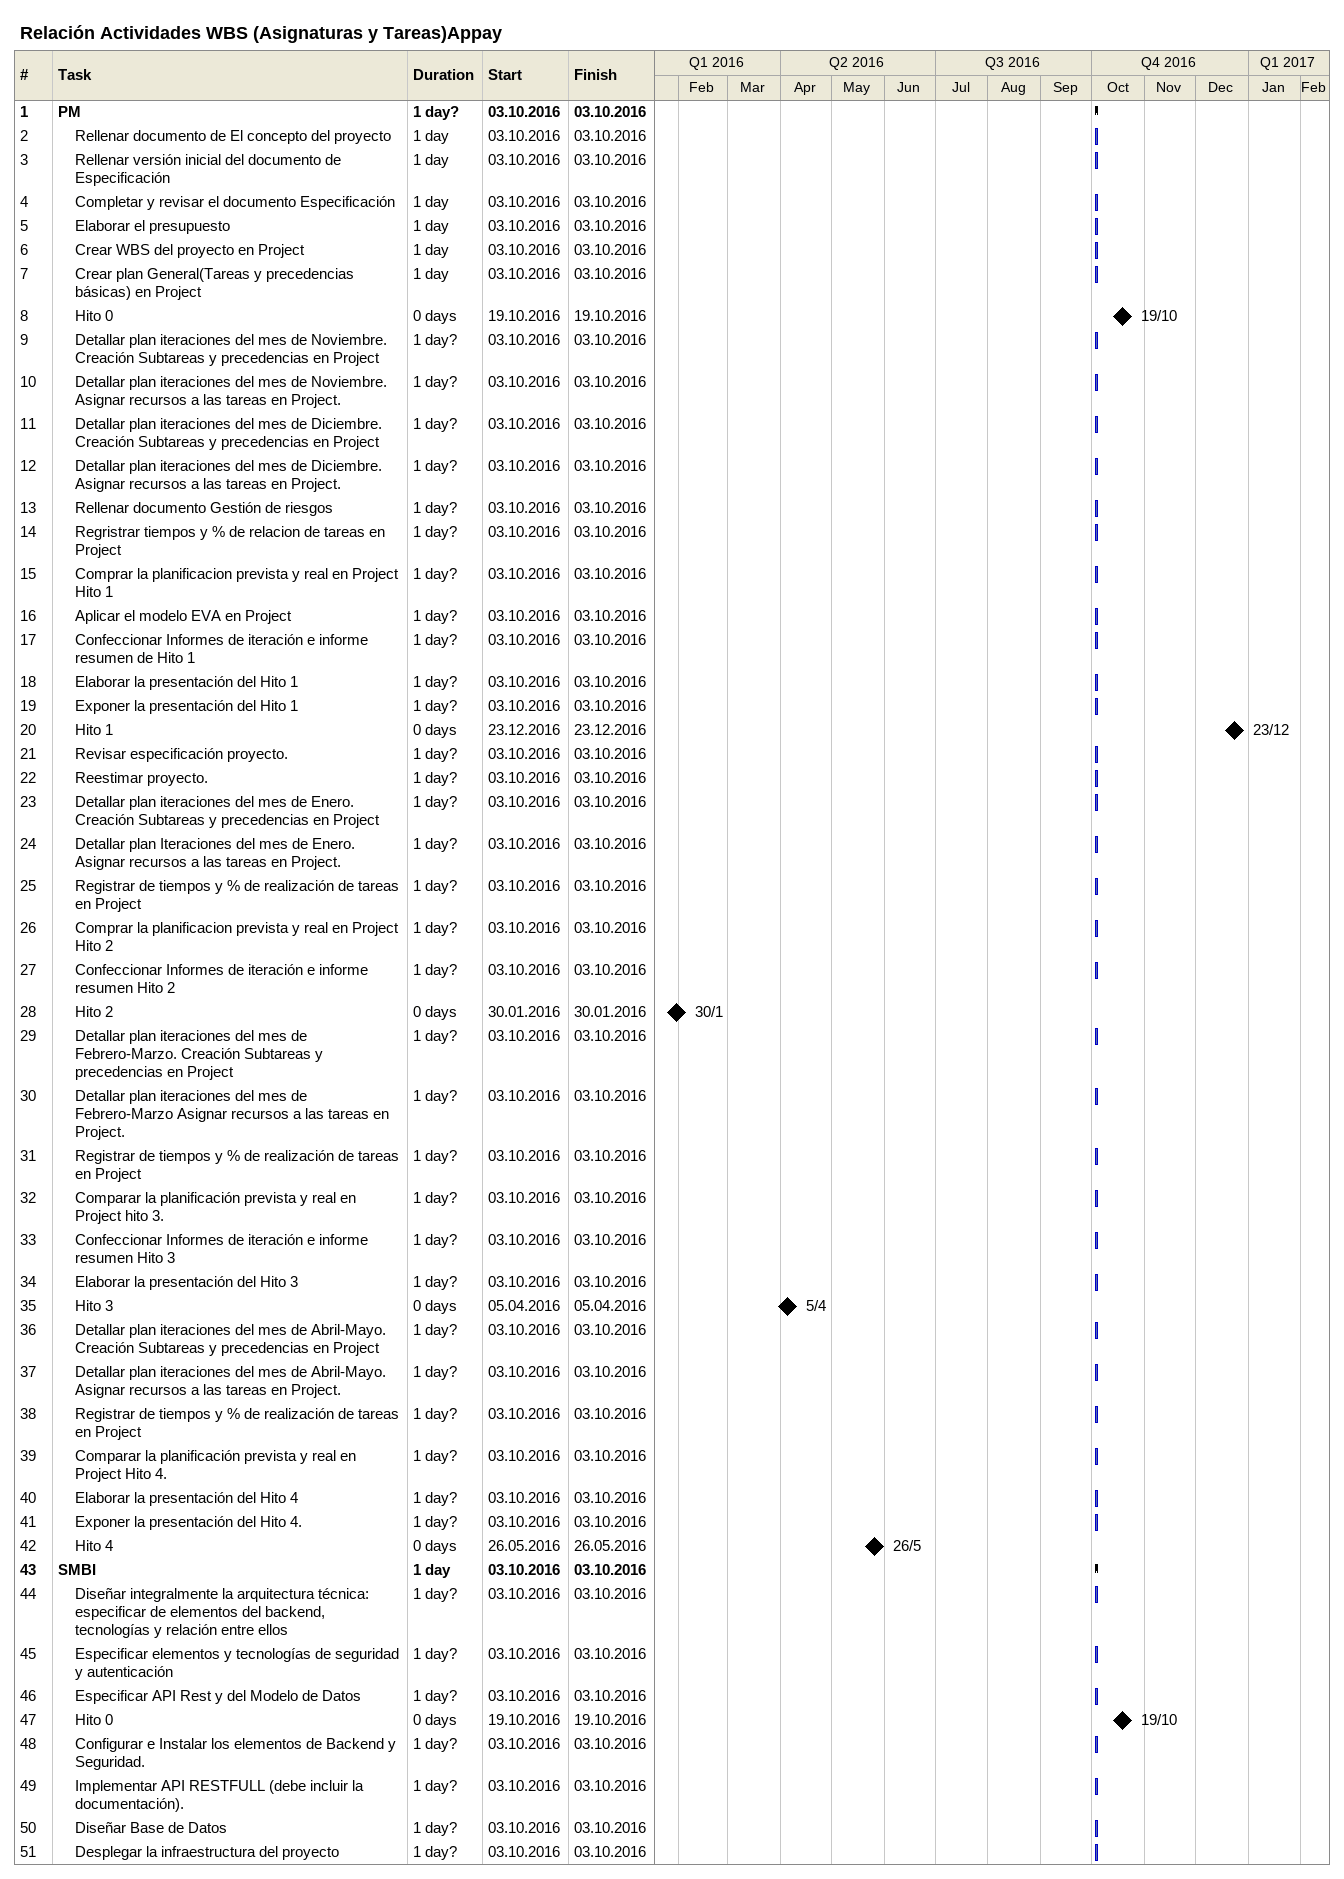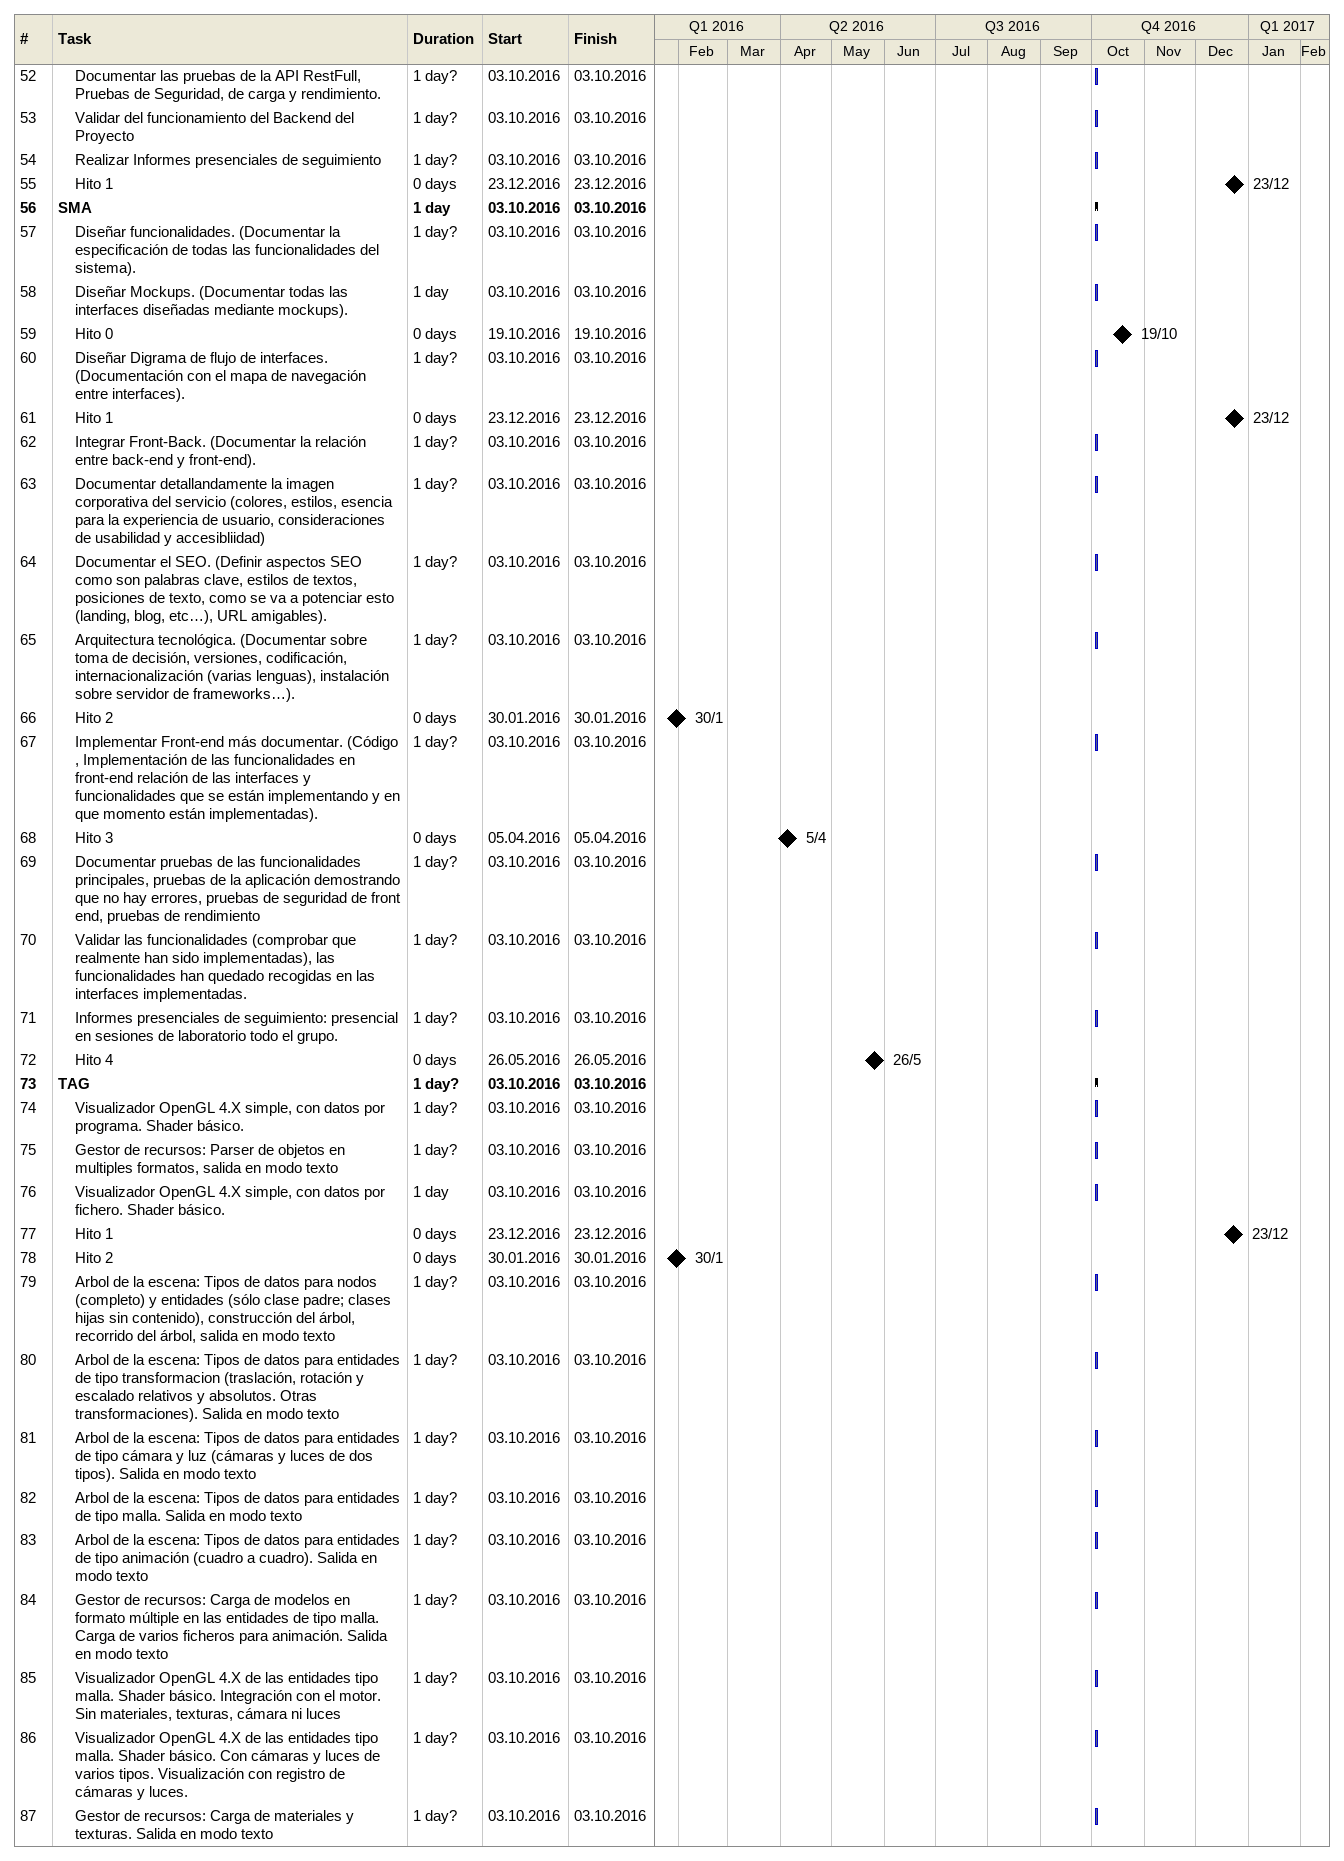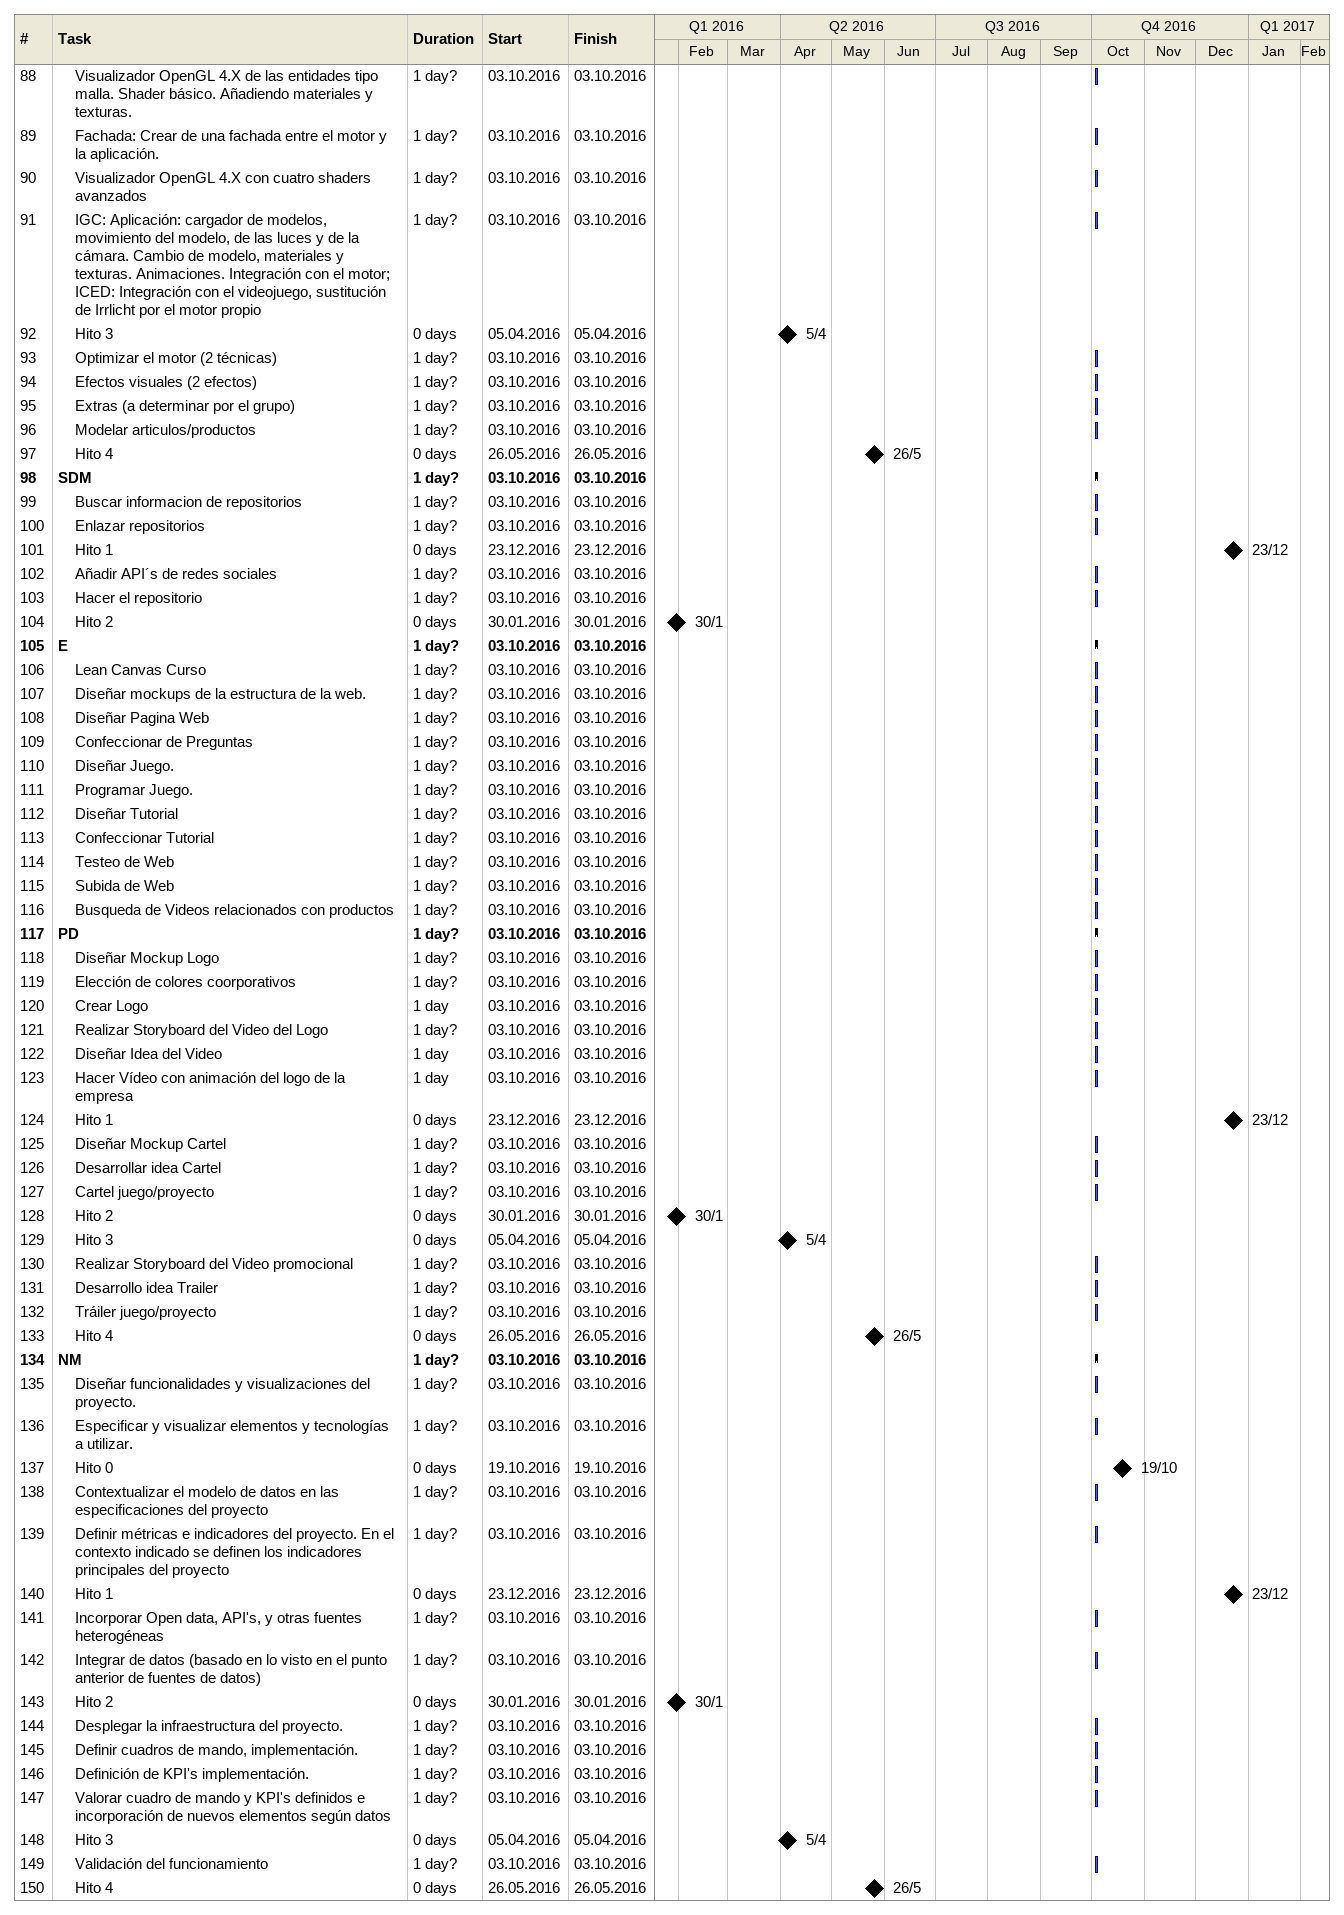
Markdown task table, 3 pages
Relación Actividades WBS (Asignaturas y Tareas)Appay

| ID | Level | Task | Duration | Start | Finish |
|---|---|---|---|---|---|
| 1 | 1 | **PM** | 1d? | 2016-10-03 | 2016-10-03 |
| 2 | 2 | Rellenar documento de El concepto del proyecto | 1d | 2016-10-03 | 2016-10-03 |
| 3 | 2 | Rellenar versión inicial del documento de Especificación | 1d | 2016-10-03 | 2016-10-03 |
| 4 | 2 | Completar y revisar el documento Especificación | 1d | 2016-10-03 | 2016-10-03 |
| 5 | 2 | Elaborar el presupuesto | 1d | 2016-10-03 | 2016-10-03 |
| 6 | 2 | Crear WBS del proyecto en Project | 1d | 2016-10-03 | 2016-10-03 |
| 7 | 2 | Crear plan General(Tareas y precedencias básicas) en Project | 1d | 2016-10-03 | 2016-10-03 |
| 8 | 2 | Hito 0 | 0d | 2016-10-19 | 2016-10-19 |
| 9 | 2 | Detallar plan iteraciones del mes de Noviembre. Creación Subtareas y precedencias en Project | 1d? | 2016-10-03 | 2016-10-03 |
| 10 | 2 | Detallar plan iteraciones del mes de Noviembre. Asignar recursos a las tareas en Project. | 1d? | 2016-10-03 | 2016-10-03 |
| 11 | 2 | Detallar plan iteraciones del mes de Diciembre. Creación Subtareas y precedencias en Project | 1d? | 2016-10-03 | 2016-10-03 |
| 12 | 2 | Detallar plan iteraciones del mes de Diciembre. Asignar recursos a las tareas en Project. | 1d? | 2016-10-03 | 2016-10-03 |
| 13 | 2 | Rellenar documento Gestión de riesgos | 1d? | 2016-10-03 | 2016-10-03 |
| 14 | 2 | Regristrar tiempos y % de relacion de tareas en Project | 1d? | 2016-10-03 | 2016-10-03 |
| 15 | 2 | Comprar la planificacion prevista y real en Project Hito 1 | 1d? | 2016-10-03 | 2016-10-03 |
| 16 | 2 | Aplicar el modelo EVA en Project | 1d? | 2016-10-03 | 2016-10-03 |
| 17 | 2 | Confeccionar Informes de iteración e informe resumen de Hito 1 | 1d? | 2016-10-03 | 2016-10-03 |
| 18 | 2 | Elaborar la presentación del Hito 1 | 1d? | 2016-10-03 | 2016-10-03 |
| 19 | 2 | Exponer la presentación del Hito 1 | 1d? | 2016-10-03 | 2016-10-03 |
| 20 | 2 | Hito 1 | 0d | 2016-12-23 | 2016-12-23 |
| 21 | 2 | Revisar especificación proyecto. | 1d? | 2016-10-03 | 2016-10-03 |
| 22 | 2 | Reestimar proyecto. | 1d? | 2016-10-03 | 2016-10-03 |
| 23 | 2 | Detallar plan iteraciones del mes de Enero. Creación Subtareas y precedencias en Project | 1d? | 2016-10-03 | 2016-10-03 |
| 24 | 2 | Detallar plan Iteraciones del mes de Enero. Asignar recursos a las tareas en Project. | 1d? | 2016-10-03 | 2016-10-03 |
| 25 | 2 | Registrar de tiempos y % de realización de tareas en Project | 1d? | 2016-10-03 | 2016-10-03 |
| 26 | 2 | Comprar la planificacion prevista y real en Project Hito 2 | 1d? | 2016-10-03 | 2016-10-03 |
| 27 | 2 | Confeccionar Informes de iteración e informe resumen Hito 2 | 1d? | 2016-10-03 | 2016-10-03 |
| 28 | 2 | Hito 2 | 0d | 2016-01-30 | 2016-01-30 |
| 29 | 2 | Detallar plan iteraciones del mes de Febrero-Marzo. Creación Subtareas y precedencias en Project | 1d? | 2016-10-03 | 2016-10-03 |
| 30 | 2 | Detallar plan iteraciones del mes de Febrero-Marzo Asignar recursos a las tareas en Project. | 1d? | 2016-10-03 | 2016-10-03 |
| 31 | 2 | Registrar de tiempos y % de realización de tareas en Project | 1d? | 2016-10-03 | 2016-10-03 |
| 32 | 2 | Comparar la planificación prevista y real en Project hito 3. | 1d? | 2016-10-03 | 2016-10-03 |
| 33 | 2 | Confeccionar Informes de iteración e informe resumen Hito 3 | 1d? | 2016-10-03 | 2016-10-03 |
| 34 | 2 | Elaborar la presentación del Hito 3 | 1d? | 2016-10-03 | 2016-10-03 |
| 35 | 2 | Hito 3 | 0d | 2016-04-05 | 2016-04-05 |
| 36 | 2 | Detallar plan iteraciones del mes de Abril-Mayo. Creación Subtareas y precedencias en Project | 1d? | 2016-10-03 | 2016-10-03 |
| 37 | 2 | Detallar plan iteraciones del mes de Abril-Mayo. Asignar recursos a las tareas en Project. | 1d? | 2016-10-03 | 2016-10-03 |
| 38 | 2 | Registrar de tiempos y % de realización de tareas en Project | 1d? | 2016-10-03 | 2016-10-03 |
| 39 | 2 | Comparar la planificación prevista y real en Project Hito 4. | 1d? | 2016-10-03 | 2016-10-03 |
| 40 | 2 | Elaborar la presentación del Hito 4 | 1d? | 2016-10-03 | 2016-10-03 |
| 41 | 2 | Exponer la presentación del Hito 4. | 1d? | 2016-10-03 | 2016-10-03 |
| 42 | 2 | Hito 4 | 0d | 2016-05-26 | 2016-05-26 |
| 43 | 1 | **SMBI** | 1d | 2016-10-03 | 2016-10-03 |
| 44 | 2 | Diseñar integralmente la arquitectura técnica: especificar de elementos del backend, tecnologías y relación entre ellos | 1d? | 2016-10-03 | 2016-10-03 |
| 45 | 2 | Especificar elementos y tecnologías de seguridad y autenticación | 1d? | 2016-10-03 | 2016-10-03 |
| 46 | 2 | Especificar API Rest y del Modelo de Datos | 1d? | 2016-10-03 | 2016-10-03 |
| 47 | 2 | Hito 0 | 0d | 2016-10-19 | 2016-10-19 |
| 48 | 2 | Configurar e Instalar los elementos de Backend y Seguridad. | 1d? | 2016-10-03 | 2016-10-03 |
| 49 | 2 | Implementar API RESTFULL (debe incluir la documentación). | 1d? | 2016-10-03 | 2016-10-03 |
| 50 | 2 | Diseñar Base de Datos | 1d? | 2016-10-03 | 2016-10-03 |
| 51 | 2 | Desplegar la infraestructura del proyecto | 1d? | 2016-10-03 | 2016-10-03 |
| 52 | 2 | Documentar las pruebas de la API RestFull, Pruebas de Seguridad, de carga y rendimiento. | 1d? | 2016-10-03 | 2016-10-03 |
| 53 | 2 | Validar del funcionamiento del Backend del Proyecto | 1d? | 2016-10-03 | 2016-10-03 |
| 54 | 2 | Realizar Informes presenciales de seguimiento | 1d? | 2016-10-03 | 2016-10-03 |
| 55 | 2 | Hito 1 | 0d | 2016-12-23 | 2016-12-23 |
| 56 | 1 | **SMA** | 1d | 2016-10-03 | 2016-10-03 |
| 57 | 2 | Diseñar funcionalidades. (Documentar la especificación de todas las funcionalidades del sistema). | 1d? | 2016-10-03 | 2016-10-03 |
| 58 | 2 | Diseñar Mockups. (Documentar todas las interfaces diseñadas mediante mockups). | 1d | 2016-10-03 | 2016-10-03 |
| 59 | 2 | Hito 0 | 0d | 2016-10-19 | 2016-10-19 |
| 60 | 2 | Diseñar Digrama de flujo de interfaces. (Documentación con el mapa de navegación entre interfaces). | 1d? | 2016-10-03 | 2016-10-03 |
| 61 | 2 | Hito 1 | 0d | 2016-12-23 | 2016-12-23 |
| 62 | 2 | Integrar Front-Back. (Documentar la relación entre back-end y front-end). | 1d? | 2016-10-03 | 2016-10-03 |
| 63 | 2 | Documentar detallandamente la imagen corporativa del servicio (colores, estilos, esencia para la experiencia de usuario, consideraciones de usabilidad y accesibliidad) | 1d? | 2016-10-03 | 2016-10-03 |
| 64 | 2 | Documentar el SEO. (Definir aspectos SEO como son palabras clave, estilos de textos, posiciones de texto, como se va a potenciar esto (landing, blog, etc…), URL amigables). | 1d? | 2016-10-03 | 2016-10-03 |
| 65 | 2 | Arquitectura tecnológica. (Documentar sobre toma de decisión, versiones, codificación, internacionalización (varias lenguas), instalación sobre servidor de frameworks…). | 1d? | 2016-10-03 | 2016-10-03 |
| 66 | 2 | Hito 2 | 0d | 2016-01-30 | 2016-01-30 |
| 67 | 2 | Implementar Front-end más documentar. (Código , Implementación de las funcionalidades en front-end relación de las interfaces y funcionalidades que se están implementando y en que momento están implementadas). | 1d? | 2016-10-03 | 2016-10-03 |
| 68 | 2 | Hito 3 | 0d | 2016-04-05 | 2016-04-05 |
| 69 | 2 | Documentar pruebas de las funcionalidades principales, pruebas de la aplicación demostrando que no hay errores, pruebas de seguridad de front end, pruebas de rendimiento | 1d? | 2016-10-03 | 2016-10-03 |
| 70 | 2 | Validar las funcionalidades (comprobar que realmente han sido implementadas), las funcionalidades han quedado recogidas en las interfaces implementadas. | 1d? | 2016-10-03 | 2016-10-03 |
| 71 | 2 | Informes presenciales de seguimiento: presencial en sesiones de laboratorio todo el grupo. | 1d? | 2016-10-03 | 2016-10-03 |
| 72 | 2 | Hito 4 | 0d | 2016-05-26 | 2016-05-26 |
| 73 | 1 | **TAG** | 1d? | 2016-10-03 | 2016-10-03 |
| 74 | 2 | Visualizador OpenGL 4.X simple, con datos por programa. Shader básico. | 1d? | 2016-10-03 | 2016-10-03 |
| 75 | 2 | Gestor de recursos: Parser de objetos en multiples formatos, salida en modo texto | 1d? | 2016-10-03 | 2016-10-03 |
| 76 | 2 | Visualizador OpenGL 4.X simple, con datos por fichero. Shader básico. | 1d | 2016-10-03 | 2016-10-03 |
| 77 | 2 | Hito 1 | 0d | 2016-12-23 | 2016-12-23 |
| 78 | 2 | Hito 2 | 0d | 2016-01-30 | 2016-01-30 |
| 79 | 2 | Arbol de la escena: Tipos de datos para nodos (completo) y entidades (sólo clase padre; clases hijas sin contenido), construcción del árbol, recorrido del árbol, salida en modo texto | 1d? | 2016-10-03 | 2016-10-03 |
| 80 | 2 | Arbol de la escena: Tipos de datos para entidades de tipo transformacion (traslación, rotación y escalado relativos y absolutos. Otras transformaciones). Salida en modo texto | 1d? | 2016-10-03 | 2016-10-03 |
| 81 | 2 | Arbol de la escena: Tipos de datos para entidades de tipo cámara y luz (cámaras y luces de dos tipos). Salida en modo texto | 1d? | 2016-10-03 | 2016-10-03 |
| 82 | 2 | Arbol de la escena: Tipos de datos para entidades de tipo malla. Salida en modo texto | 1d? | 2016-10-03 | 2016-10-03 |
| 83 | 2 | Arbol de la escena: Tipos de datos para entidades de tipo animación (cuadro a cuadro). Salida en modo texto | 1d? | 2016-10-03 | 2016-10-03 |
| 84 | 2 | Gestor de recursos: Carga de modelos en formato múltiple en las entidades de tipo malla. Carga de varios ficheros para animación. Salida en modo texto | 1d? | 2016-10-03 | 2016-10-03 |
| 85 | 2 | Visualizador OpenGL 4.X de las entidades tipo malla. Shader básico. Integración con el motor. Sin materiales, texturas, cámara ni luces | 1d? | 2016-10-03 | 2016-10-03 |
| 86 | 2 | Visualizador OpenGL 4.X de las entidades tipo malla. Shader básico. Con cámaras y luces de varios tipos. Visualización con registro de cámaras y luces. | 1d? | 2016-10-03 | 2016-10-03 |
| 87 | 2 | Gestor de recursos: Carga de materiales y texturas. Salida en modo texto | 1d? | 2016-10-03 | 2016-10-03 |
| 88 | 2 | Visualizador OpenGL 4.X de las entidades tipo malla. Shader básico. Añadiendo materiales y texturas. | 1d? | 2016-10-03 | 2016-10-03 |
| 89 | 2 | Fachada: Crear de una fachada entre el motor y la aplicación. | 1d? | 2016-10-03 | 2016-10-03 |
| 90 | 2 | Visualizador OpenGL 4.X con cuatro shaders avanzados | 1d? | 2016-10-03 | 2016-10-03 |
| 91 | 2 | IGC: Aplicación: cargador de modelos, movimiento del modelo, de las luces y de la cámara. Cambio de modelo, materiales y texturas. Animaciones. Integración con el motor; ICED: Integración con el videojuego, sustitución de Irrlicht por el motor propio | 1d? | 2016-10-03 | 2016-10-03 |
| 92 | 2 | Hito 3 | 0d | 2016-04-05 | 2016-04-05 |
| 93 | 2 | Optimizar el motor (2 técnicas) | 1d? | 2016-10-03 | 2016-10-03 |
| 94 | 2 | Efectos visuales (2 efectos) | 1d? | 2016-10-03 | 2016-10-03 |
| 95 | 2 | Extras (a determinar por el grupo) | 1d? | 2016-10-03 | 2016-10-03 |
| 96 | 2 | Modelar articulos/productos | 1d? | 2016-10-03 | 2016-10-03 |
| 97 | 2 | Hito 4 | 0d | 2016-05-26 | 2016-05-26 |
| 98 | 1 | **SDM** | 1d? | 2016-10-03 | 2016-10-03 |
| 99 | 2 | Buscar informacion de repositorios | 1d? | 2016-10-03 | 2016-10-03 |
| 100 | 2 | Enlazar repositorios | 1d? | 2016-10-03 | 2016-10-03 |
| 101 | 2 | Hito 1 | 0d | 2016-12-23 | 2016-12-23 |
| 102 | 2 | Añadir API´s de redes sociales | 1d? | 2016-10-03 | 2016-10-03 |
| 103 | 2 | Hacer el repositorio | 1d? | 2016-10-03 | 2016-10-03 |
| 104 | 2 | Hito 2 | 0d | 2016-01-30 | 2016-01-30 |
| 105 | 1 | **E** | 1d? | 2016-10-03 | 2016-10-03 |
| 106 | 2 | Lean Canvas Curso | 1d? | 2016-10-03 | 2016-10-03 |
| 107 | 2 | Diseñar mockups de la estructura de la web. | 1d? | 2016-10-03 | 2016-10-03 |
| 108 | 2 | Diseñar Pagina Web | 1d? | 2016-10-03 | 2016-10-03 |
| 109 | 2 | Confeccionar de Preguntas | 1d? | 2016-10-03 | 2016-10-03 |
| 110 | 2 | Diseñar Juego. | 1d? | 2016-10-03 | 2016-10-03 |
| 111 | 2 | Programar Juego. | 1d? | 2016-10-03 | 2016-10-03 |
| 112 | 2 | Diseñar Tutorial | 1d? | 2016-10-03 | 2016-10-03 |
| 113 | 2 | Confeccionar Tutorial | 1d? | 2016-10-03 | 2016-10-03 |
| 114 | 2 | Testeo de Web | 1d? | 2016-10-03 | 2016-10-03 |
| 115 | 2 | Subida de Web | 1d? | 2016-10-03 | 2016-10-03 |
| 116 | 2 | Busqueda de Videos relacionados con productos | 1d? | 2016-10-03 | 2016-10-03 |
| 117 | 1 | **PD** | 1d? | 2016-10-03 | 2016-10-03 |
| 118 | 2 | Diseñar Mockup Logo | 1d? | 2016-10-03 | 2016-10-03 |
| 119 | 2 | Elección de colores coorporativos | 1d? | 2016-10-03 | 2016-10-03 |
| 120 | 2 | Crear Logo | 1d | 2016-10-03 | 2016-10-03 |
| 121 | 2 | Realizar Storyboard del Video del Logo | 1d? | 2016-10-03 | 2016-10-03 |
| 122 | 2 | Diseñar Idea del Video | 1d | 2016-10-03 | 2016-10-03 |
| 123 | 2 | Hacer Vídeo con animación del logo de la empresa | 1d | 2016-10-03 | 2016-10-03 |
| 124 | 2 | Hito 1 | 0d | 2016-12-23 | 2016-12-23 |
| 125 | 2 | Diseñar Mockup Cartel | 1d? | 2016-10-03 | 2016-10-03 |
| 126 | 2 | Desarrollar idea Cartel | 1d? | 2016-10-03 | 2016-10-03 |
| 127 | 2 | Cartel juego/proyecto | 1d? | 2016-10-03 | 2016-10-03 |
| 128 | 2 | Hito 2 | 0d | 2016-01-30 | 2016-01-30 |
| 129 | 2 | Hito 3 | 0d | 2016-04-05 | 2016-04-05 |
| 130 | 2 | Realizar Storyboard del Video promocional | 1d? | 2016-10-03 | 2016-10-03 |
| 131 | 2 | Desarrollo idea Trailer | 1d? | 2016-10-03 | 2016-10-03 |
| 132 | 2 | Tráiler juego/proyecto | 1d? | 2016-10-03 | 2016-10-03 |
| 133 | 2 | Hito 4 | 0d | 2016-05-26 | 2016-05-26 |
| 134 | 1 | **NM** | 1d? | 2016-10-03 | 2016-10-03 |
| 135 | 2 | Diseñar funcionalidades y visualizaciones del proyecto. | 1d? | 2016-10-03 | 2016-10-03 |
| 136 | 2 | Especificar y visualizar elementos y tecnologías a utilizar. | 1d? | 2016-10-03 | 2016-10-03 |
| 137 | 2 | Hito 0 | 0d | 2016-10-19 | 2016-10-19 |
| 138 | 2 | Contextualizar el modelo de datos en las especificaciones del proyecto | 1d? | 2016-10-03 | 2016-10-03 |
| 139 | 2 | Definir métricas e indicadores del proyecto. En el contexto indicado se definen los indicadores principales del proyecto | 1d? | 2016-10-03 | 2016-10-03 |
| 140 | 2 | Hito 1 | 0d | 2016-12-23 | 2016-12-23 |
| 141 | 2 | Incorporar Open data, API's, y otras fuentes heterogéneas | 1d? | 2016-10-03 | 2016-10-03 |
| 142 | 2 | Integrar de datos (basado en lo visto en el punto anterior de fuentes de datos) | 1d? | 2016-10-03 | 2016-10-03 |
| 143 | 2 | Hito 2 | 0d | 2016-01-30 | 2016-01-30 |
| 144 | 2 | Desplegar la infraestructura del proyecto. | 1d? | 2016-10-03 | 2016-10-03 |
| 145 | 2 | Definir cuadros de mando, implementación. | 1d? | 2016-10-03 | 2016-10-03 |
| 146 | 2 | Definición de KPI's implementación. | 1d? | 2016-10-03 | 2016-10-03 |
| 147 | 2 | Valorar cuadro de mando y KPI's definidos e incorporación de nuevos elementos según datos | 1d? | 2016-10-03 | 2016-10-03 |
| 148 | 2 | Hito 3 | 0d | 2016-04-05 | 2016-04-05 |
| 149 | 2 | Validación del funcionamiento | 1d? | 2016-10-03 | 2016-10-03 |
| 150 | 2 | Hito 4 | 0d | 2016-05-26 | 2016-05-26 |
